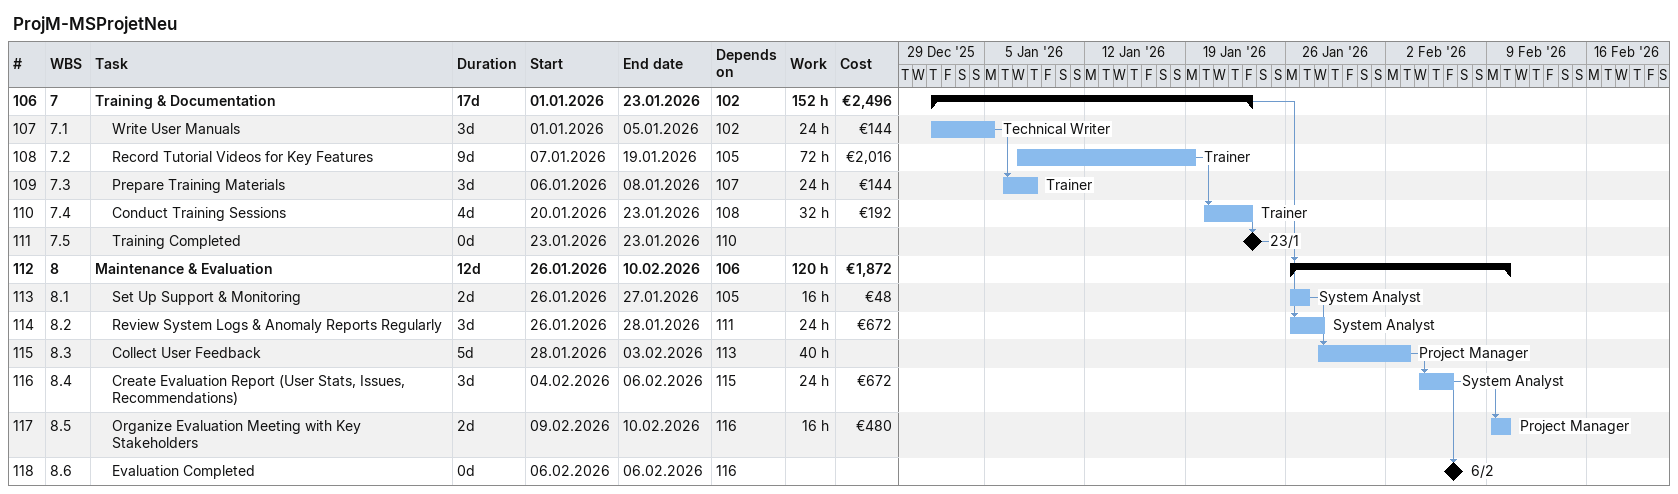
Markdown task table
ProjM-MSProjetNeu

| ID | WBS | Task | Duration | Start | Finish | Predecessors | Resources | Work (h) | Cost (€) |
|---|---|---|---|---|---|---|---|---|---|
| 106 | 7 | **Training & Documentation** | 17d | 2026-01-01 | 2026-01-23 | 102 |  | 152 | 2496 |
| 107 | 7.1 | Write User Manuals | 3d | 2026-01-01 | 2026-01-05 | 102 | Technical Writer | 24 | 144 |
| 108 | 7.2 | Record Tutorial Videos for Key Features | 9d | 2026-01-07 | 2026-01-19 | 105 | Trainer | 72 | 2016 |
| 109 | 7.3 | Prepare Training Materials | 3d | 2026-01-06 | 2026-01-08 | 107 | Trainer | 24 | 144 |
| 110 | 7.4 | Conduct Training Sessions | 4d | 2026-01-20 | 2026-01-23 | 108 | Trainer | 32 | 192 |
| 111 | 7.5 | Training Completed | 0d | 2026-01-23 | 2026-01-23 | 110 |  |  |  |
| 112 | 8 | **Maintenance & Evaluation** | 12d | 2026-01-26 | 2026-02-10 | 106 |  | 120 | 1872 |
| 113 | 8.1 | Set Up Support & Monitoring | 2d | 2026-01-26 | 2026-01-27 | 105 | System Analyst | 16 | 48 |
| 114 | 8.2 | Review System Logs & Anomaly Reports Regularly | 3d | 2026-01-26 | 2026-01-28 | 111 | System Analyst | 24 | 672 |
| 115 | 8.3 | Collect User Feedback | 5d | 2026-01-28 | 2026-02-03 | 113 | Project Manager | 40 |  |
| 116 | 8.4 | Create Evaluation Report (User Stats, Issues, Recommendations) | 3d | 2026-02-04 | 2026-02-06 | 115 | System Analyst | 24 | 672 |
| 117 | 8.5 | Organize Evaluation Meeting with Key Stakeholders | 2d | 2026-02-09 | 2026-02-10 | 116 | Project Manager | 16 | 480 |
| 118 | 8.6 | Evaluation Completed | 0d | 2026-02-06 | 2026-02-06 | 116 |  |  |  |
